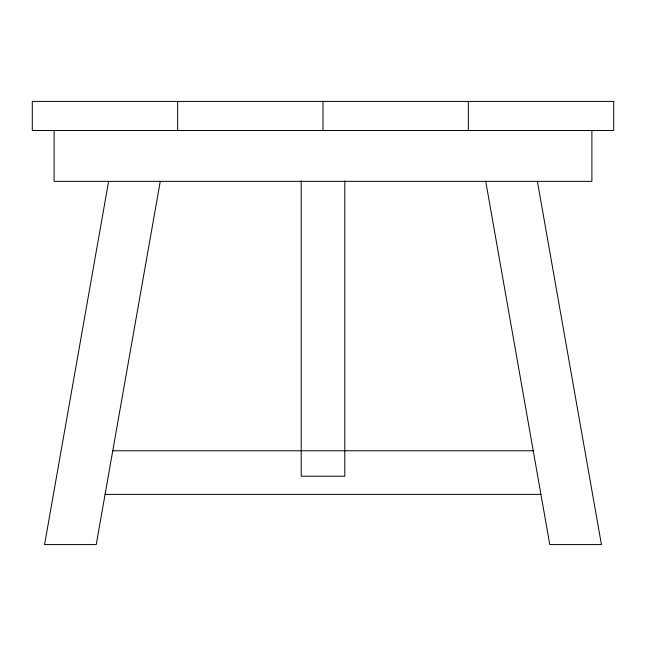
<?xml version="1.0" encoding="UTF-8"?>
<svg xmlns="http://www.w3.org/2000/svg" width="646" height="646" viewBox="0 0 646 646"><rect width="100%" height="100%" fill="white"/><g stroke="black" fill="none" stroke-linecap="round" stroke-linejoin="round"><path stroke-width="0.97" d="M108.609 181.356L44.566 544.586L96.222 544.586L160.265 181.356M112.759 450.771L533.241 450.771M105.072 494.376L540.928 494.376M537.391 181.356L601.434 544.586L549.778 544.586L485.735 181.356M591.898 130.484L591.898 181.356L54.102 181.356L54.102 130.484M468.35 101.414L468.35 130.484M344.803 180.848L344.803 476.207L301.197 476.207L301.197 180.848M323 101.414L323 130.484M177.65 101.414L177.65 130.484M613.7 101.414L32.3 101.414L32.3 130.484L613.7 130.484L613.7 101.414"/></g></svg>
